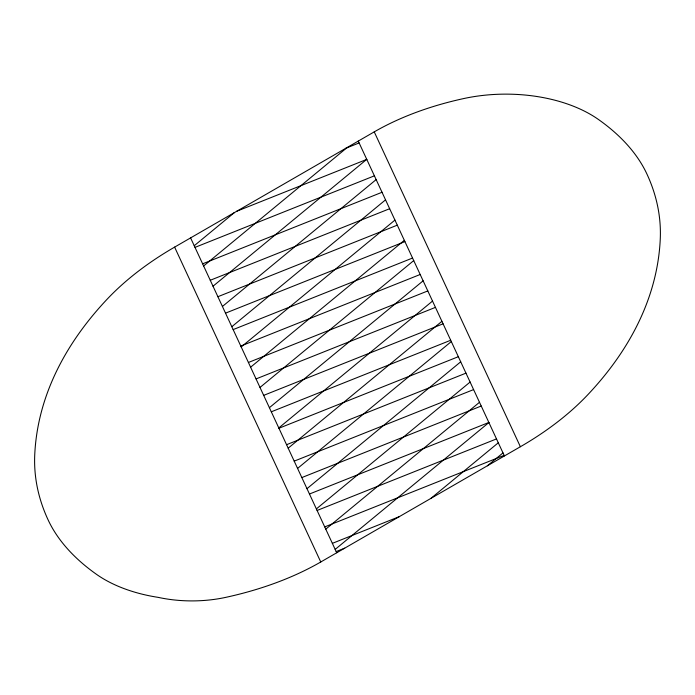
<?xml version="1.0" encoding="UTF-8"?>
<svg xmlns="http://www.w3.org/2000/svg" width="695" height="695" viewBox="0 0 695 695"><rect width="100%" height="100%" fill="white"/><g stroke="black" fill="none" stroke-linecap="round" stroke-linejoin="round"><path stroke-width="1.04" d="M194.226 245.735L234.293 212.67M203.626 265.977L347.248 147.453M213.017 286.218L366.752 159.355M222.417 306.469L376.151 179.605M231.809 326.711L385.543 199.847M241.208 346.953L394.942 220.089M250.6 367.203L404.334 240.34M259.999 387.445L413.733 260.582M269.391 407.687L423.125 280.823M278.791 427.938L432.525 301.074M288.182 448.179L441.916 321.316M297.582 468.421L451.316 341.558M306.973 488.672L460.707 361.808M316.373 508.914L470.107 382.05M325.764 529.156L479.498 402.292M335.164 549.406L488.898 422.543M430.891 498.402L498.289 442.785M487.369 465.798L502.989 452.905M174.619 247.116L374.24 131.868A252.276 145.646 0 0 1 463.634 98.577A119.627 69.066 0 0 1 598.352 119.418A252.276 145.646 0 0 1 646.932 174.054A395.099 228.108 0 0 1 660.25 239.262A596.892 344.616 0 0 1 588.387 394.108A395.099 228.108 0 0 1 520.381 446.737L320.76 561.986A267.87 154.655 0 0 1 225.84 597.344A96.049 55.452 0 0 1 158.199 597.37A119.627 69.066 0 0 1 96.648 574.444A252.276 145.646 0 0 1 48.068 519.808A395.099 228.108 0 0 1 34.75 454.591A596.892 344.616 0 0 1 106.613 299.754A395.099 228.108 0 0 1 174.619 247.116L320.76 561.986M345.945 148.209L359.133 142.944M236.804 211.219L366.769 159.39M194.991 247.385L374.397 175.835M202.627 263.822L382.033 192.272M210.255 280.267L389.66 208.717M217.883 296.713L397.288 225.163M225.519 313.15L404.924 241.599M233.146 329.595L412.552 258.045M240.783 346.041L420.188 274.49M248.41 362.477L427.816 290.927M256.047 378.923L435.452 307.372M263.674 395.368L443.08 323.818M271.302 411.805L450.707 340.263M278.938 428.25L458.344 356.7M286.566 444.696L465.971 373.145M294.202 461.132L473.608 389.591M301.83 477.578L481.235 406.028M309.457 494.023L488.863 422.473M317.094 510.469L496.499 438.919M324.721 526.906L504.127 455.355M332.358 543.351L399.243 516.672M336.171 551.569L344.677 548.181M374.24 131.868L520.381 446.737M358.272 141.085L504.405 455.955M190.595 237.898L336.728 552.768"/></g></svg>
